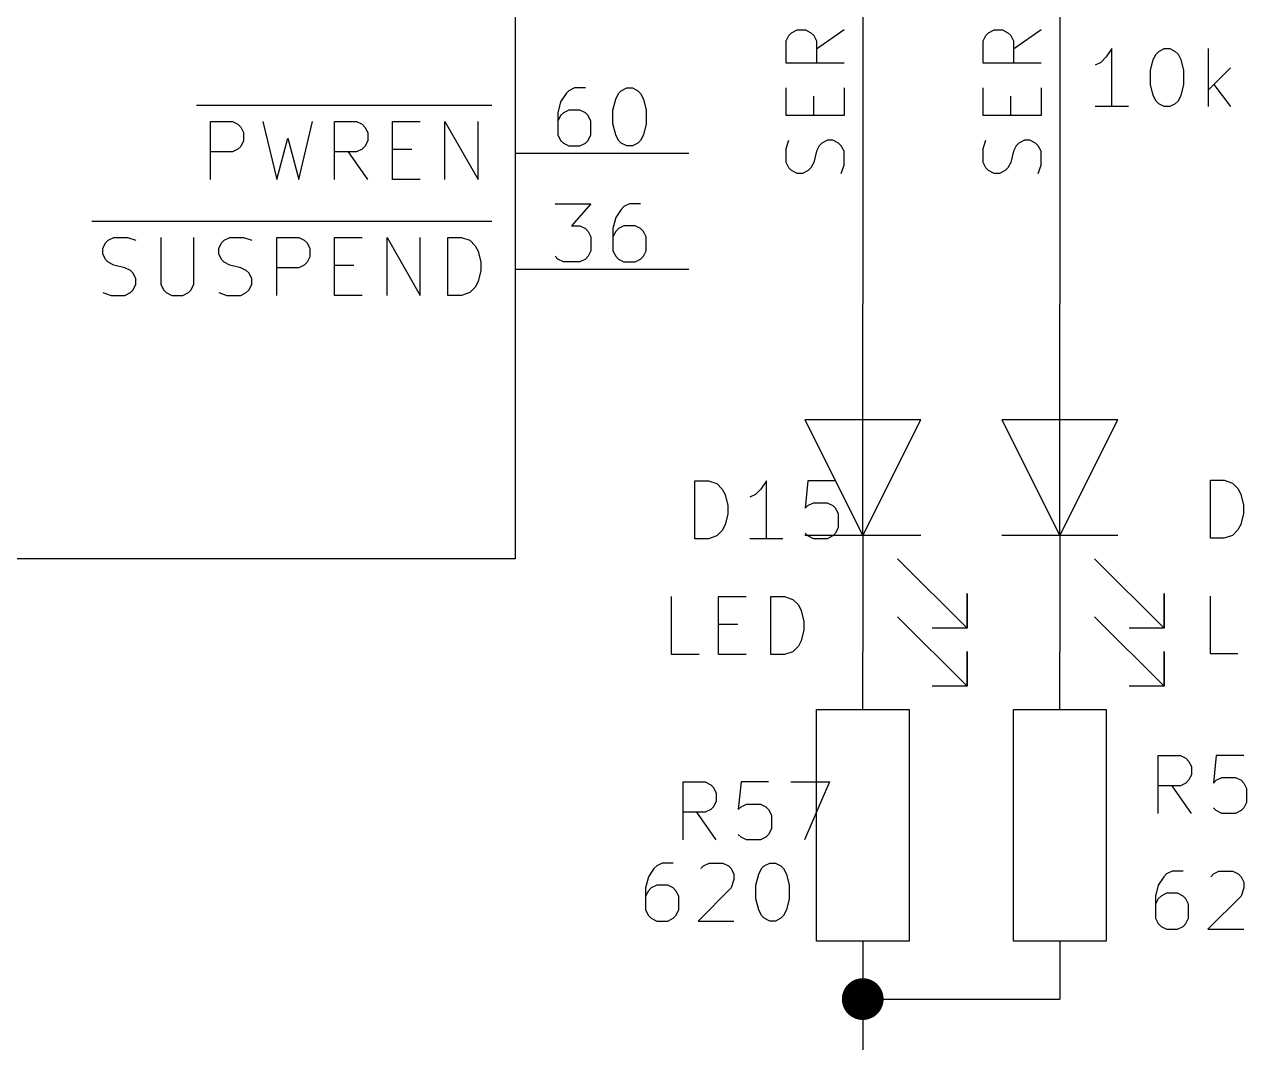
# Model space of a CAD drawing. Extents: x 0.4 to 16.1, y -11.3 to -0.4.
# Drawn here: x 11.787 to 12.841, y -5.858 to -4.979 of the extents above; entities that cross this region are included whole.
import ezdxf

# ---------------------------------------------------------------- set-up
doc = ezdxf.new("R2010")
doc.units = 0
doc.header["$MEASUREMENT"] = 0
for name, color, linetype in [('BLACK', 7, 'CONTINUOUS'), ('CYAN2', 4, 'CONTINUOUS'), ('GREEN2', 3, 'CONTINUOUS'), ('LYELLOW', 51, 'CONTINUOUS'), ('RED2', 1, 'CONTINUOUS')]:
    doc.layers.add(name, color=color, linetype=linetype)

msp = doc.modelspace()

# ---------------------------------------------------------------- linework, layer by layer
at = {"layer": 'BLACK', "linetype": 'CONTINUOUS'}
for p, q in [((12.4462, -4.9883), (12.4486, -4.98592)), ((12.4486, -4.98592), (12.4534, -4.98354)), ((12.4534, -4.98354), (12.4605, -4.98354)), ((12.4605, -4.98354), (12.4653, -4.98592)), ((12.4653, -4.98592), (12.4677, -4.9883)), ((12.4939, -4.98354), (12.4701, -5.0002)), ((12.6162, -4.9883), (12.6186, -4.98592)), ((12.6186, -4.98592), (12.6234, -4.98354)), ((12.6234, -4.98354), (12.6305, -4.98354)), ((12.6305, -4.98354), (12.6353, -4.98592)), ((12.6353, -4.98592), (12.6377, -4.9883)), ((12.6639, -4.98354), (12.6401, -5.0002)), ((12.4439, -4.99306), (12.4462, -4.9883)), ((12.4439, -5.01211), (12.4439, -4.99306)), ((12.4677, -4.9883), (12.4701, -4.99306)), ((12.4701, -4.99306), (12.4701, -5.01211)), ((12.6139, -4.99306), (12.6162, -4.9883)), ((12.6139, -5.01211), (12.6139, -4.99306)), ((12.6377, -4.9883), (12.6401, -4.99306)), ((12.6401, -4.99306), (12.6401, -5.01211)), ((12.4939, -5.01211), (12.4439, -5.01211)), ((12.6639, -5.01211), (12.6139, -5.01211)), ((12.4439, -5.05735), (12.4439, -5.03354)), ((12.4677, -5.05735), (12.4677, -5.04068)), ((12.4939, -5.03354), (12.4939, -5.05735)), ((12.6139, -5.05735), (12.6139, -5.03354)), ((12.6377, -5.05735), (12.6377, -5.04068)), ((12.6639, -5.03354), (12.6639, -5.05735)), ((12.4939, -5.05735), (12.4439, -5.05735)), ((12.6639, -5.05735), (12.6139, -5.05735)), ((12.4439, -5.08592), (12.4462, -5.07878)), ((12.4748, -5.08116), (12.4724, -5.08354)), ((12.4796, -5.07878), (12.4748, -5.08116)), ((12.4843, -5.07878), (12.4796, -5.07878)), ((12.4891, -5.08116), (12.4843, -5.07878)), ((12.4915, -5.08354), (12.4891, -5.08116)), ((12.6139, -5.08592), (12.6162, -5.07878)), ((12.6448, -5.08116), (12.6424, -5.08354)), ((12.6496, -5.07878), (12.6448, -5.08116)), ((12.6543, -5.07878), (12.6496, -5.07878)), ((12.6591, -5.08116), (12.6543, -5.07878)), ((12.6615, -5.08354), (12.6591, -5.08116)), ((12.4439, -5.09782), (12.4439, -5.08592)), ((12.4701, -5.0883), (12.4677, -5.09782)), ((12.4724, -5.08354), (12.4701, -5.0883)), ((12.4939, -5.0883), (12.4915, -5.08354)), ((12.4939, -5.1002), (12.4939, -5.0883)), ((12.6139, -5.09782), (12.6139, -5.08592)), ((12.6401, -5.0883), (12.6377, -5.09782)), ((12.6424, -5.08354), (12.6401, -5.0883)), ((12.6639, -5.0883), (12.6615, -5.08354)), ((12.6639, -5.1002), (12.6639, -5.0883)), ((12.4462, -5.10259), (12.4439, -5.09782)), ((12.4486, -5.10497), (12.4462, -5.10259)), ((12.4653, -5.10259), (12.4629, -5.10497)), ((12.4677, -5.09782), (12.4653, -5.10259)), ((12.4915, -5.10735), (12.4939, -5.1002)), ((12.6162, -5.10259), (12.6139, -5.09782)), ((12.6186, -5.10497), (12.6162, -5.10259)), ((12.6353, -5.10259), (12.6329, -5.10497)), ((12.6377, -5.09782), (12.6353, -5.10259)), ((12.6615, -5.10735), (12.6639, -5.1002)), ((12.4534, -5.10735), (12.4486, -5.10497)), ((12.4581, -5.10735), (12.4534, -5.10735)), ((12.4629, -5.10497), (12.4581, -5.10735)), ((12.6234, -5.10735), (12.6186, -5.10497)), ((12.6281, -5.10735), (12.6234, -5.10735)), ((12.6329, -5.10497), (12.6281, -5.10735))]:
    msp.add_line(p, q, dxfattribs=at)
at = {"layer": 'CYAN2', "linetype": 'CONTINUOUS'}
for p, q in [((12.7202, -5.00678), (12.7154, -5.01154)), ((12.725, -4.99963), (12.7202, -5.00678)), ((12.725, -5.04963), (12.725, -4.99963)), ((12.7607, -5.00916), (12.7631, -5.00439)), ((12.7631, -5.00439), (12.7654, -5.00202)), ((12.7654, -5.00202), (12.7702, -4.99963)), ((12.7702, -4.99963), (12.775, -4.99963)), ((12.775, -4.99963), (12.7797, -5.00202)), ((12.7797, -5.00202), (12.7821, -5.00439)), ((12.7821, -5.00439), (12.7845, -5.00916)), ((12.8083, -5.04963), (12.8083, -4.99963)), ((12.7154, -5.01154), (12.7107, -5.01392)), ((12.7583, -5.01868), (12.7607, -5.00916)), ((12.7583, -5.03059), (12.7583, -5.01868)), ((12.7845, -5.00916), (12.7869, -5.01868)), ((12.7869, -5.01868), (12.7869, -5.03059)), ((12.8273, -5.0163), (12.8083, -5.03535)), ((12.7607, -5.04011), (12.7583, -5.03059)), ((12.7631, -5.04487), (12.7607, -5.04011)), ((12.7845, -5.04011), (12.7821, -5.04487)), ((12.7869, -5.03059), (12.7845, -5.04011)), ((12.8131, -5.03059), (12.8273, -5.04963)), ((11.9352, -5.0485), (11.9852, -5.0485)), ((11.9852, -5.0485), (12.0424, -5.0485)), ((12.0424, -5.0485), (12.0924, -5.0485)), ((12.0924, -5.0485), (12.1376, -5.0485)), ((12.1376, -5.0485), (12.19, -5.0485)), ((12.7393, -5.04963), (12.7107, -5.04963)), ((12.7654, -5.04725), (12.7631, -5.04487)), ((12.7702, -5.04963), (12.7654, -5.04725)), ((12.775, -5.04963), (12.7702, -5.04963)), ((12.7797, -5.04725), (12.775, -5.04963)), ((12.7821, -5.04487), (12.7797, -5.04725)), ((11.9471, -5.11262), (11.9471, -5.06262)), ((11.9471, -5.06262), (11.9662, -5.06262)), ((11.9662, -5.06262), (11.9709, -5.065)), ((11.9709, -5.065), (11.9733, -5.06738)), ((11.9733, -5.06738), (11.9757, -5.07214)), ((11.9757, -5.07214), (11.9757, -5.07928)), ((11.9924, -5.06262), (12.0043, -5.11262)), ((12.0233, -5.11262), (12.0352, -5.06262)), ((12.0543, -5.11262), (12.0543, -5.06262)), ((12.0543, -5.06262), (12.0733, -5.06262)), ((12.0733, -5.06262), (12.0781, -5.065)), ((12.0781, -5.065), (12.0805, -5.06738)), ((12.0805, -5.06738), (12.0829, -5.07214)), ((12.0829, -5.07214), (12.0829, -5.07928)), ((12.1043, -5.11262), (12.1043, -5.06262)), ((12.1043, -5.06262), (12.1281, -5.06262)), ((12.1495, -5.11262), (12.1495, -5.06262)), ((12.1495, -5.06262), (12.1781, -5.11262)), ((12.1781, -5.11262), (12.1781, -5.06262)), ((11.9757, -5.07928), (11.9733, -5.08405)), ((12.0043, -5.11262), (12.0138, -5.0769)), ((12.0138, -5.0769), (12.0233, -5.11262)), ((12.0829, -5.07928), (12.0805, -5.08405)), ((11.9662, -5.08881), (11.9471, -5.08881)), ((11.9709, -5.08643), (11.9662, -5.08881)), ((11.9733, -5.08405), (11.9709, -5.08643)), ((12.0733, -5.08881), (12.0543, -5.08881)), ((12.0829, -5.11262), (12.0662, -5.08881)), ((12.0781, -5.08643), (12.0733, -5.08881)), ((12.0805, -5.08405), (12.0781, -5.08643)), ((12.1043, -5.08643), (12.1209, -5.08643)), ((12.1281, -5.11262), (12.1043, -5.11262)), ((11.8448, -5.1485), (11.8924, -5.1485)), ((11.8924, -5.1485), (11.9448, -5.1485)), ((11.9448, -5.1485), (11.9924, -5.1485)), ((11.9924, -5.1485), (12.0424, -5.1485)), ((12.0424, -5.1485), (12.0876, -5.1485)), ((12.0876, -5.1485), (12.14, -5.1485)), ((12.14, -5.1485), (12.19, -5.1485)), ((11.8567, -5.16738), (11.859, -5.165)), ((11.859, -5.165), (11.8638, -5.16262)), ((11.8638, -5.16262), (11.8757, -5.16262)), ((11.8757, -5.16262), (11.8829, -5.165)), ((11.9043, -5.16262), (11.9043, -5.20309)), ((11.9329, -5.20309), (11.9329, -5.16262)), ((11.9567, -5.16738), (11.959, -5.165)), ((11.959, -5.165), (11.9638, -5.16262)), ((11.9638, -5.16262), (11.9757, -5.16262)), ((11.9757, -5.16262), (11.9829, -5.165)), ((12.0043, -5.21262), (12.0043, -5.16262)), ((12.0043, -5.16262), (12.0233, -5.16262)), ((12.0233, -5.16262), (12.0281, -5.165)), ((12.0281, -5.165), (12.0305, -5.16738)), ((12.0543, -5.21262), (12.0543, -5.16262)), ((12.0543, -5.16262), (12.0781, -5.16262)), ((12.0995, -5.21262), (12.0995, -5.16262)), ((12.0995, -5.16262), (12.1281, -5.21262)), ((12.1281, -5.21262), (12.1281, -5.16262)), ((12.1519, -5.21262), (12.1519, -5.16262)), ((12.1519, -5.16262), (12.1638, -5.16262)), ((12.1638, -5.16262), (12.1709, -5.165)), ((12.1709, -5.165), (12.1757, -5.16976)), ((11.8543, -5.17214), (11.8567, -5.16738)), ((11.8543, -5.1769), (11.8543, -5.17214)), ((11.8567, -5.18167), (11.8543, -5.1769)), ((11.9543, -5.17214), (11.9567, -5.16738)), ((11.9543, -5.1769), (11.9543, -5.17214)), ((11.9567, -5.18167), (11.9543, -5.1769)), ((12.0305, -5.16738), (12.0329, -5.17214)), ((12.0329, -5.17214), (12.0329, -5.17928)), ((12.1757, -5.16976), (12.1781, -5.17452)), ((12.1781, -5.17452), (12.1805, -5.18405)), ((11.859, -5.18405), (11.8567, -5.18167)), ((11.8638, -5.18643), (11.859, -5.18405)), ((11.8733, -5.18881), (11.8638, -5.18643)), ((11.959, -5.18405), (11.9567, -5.18167)), ((11.9638, -5.18643), (11.959, -5.18405)), ((11.9733, -5.18881), (11.9638, -5.18643)), ((12.0281, -5.18643), (12.0233, -5.18881)), ((12.0305, -5.18405), (12.0281, -5.18643)), ((12.0329, -5.17928), (12.0305, -5.18405)), ((12.0543, -5.18643), (12.0709, -5.18643)), ((12.1805, -5.18405), (12.1805, -5.19119)), ((11.8781, -5.19119), (11.8733, -5.18881)), ((11.8805, -5.19357), (11.8781, -5.19119)), ((11.8829, -5.19833), (11.8805, -5.19357)), ((11.8829, -5.20309), (11.8829, -5.19833)), ((11.9781, -5.19119), (11.9733, -5.18881)), ((11.9805, -5.19357), (11.9781, -5.19119)), ((11.9829, -5.19833), (11.9805, -5.19357)), ((11.9829, -5.20309), (11.9829, -5.19833)), ((12.0233, -5.18881), (12.0043, -5.18881)), ((12.1805, -5.19119), (12.1781, -5.20071)), ((11.8781, -5.21024), (11.8805, -5.20785)), ((11.8805, -5.20785), (11.8829, -5.20309)), ((11.9043, -5.20309), (11.9067, -5.20785)), ((11.9067, -5.20785), (11.909, -5.21024)), ((11.9281, -5.21024), (11.9305, -5.20785)), ((11.9305, -5.20785), (11.9329, -5.20309)), ((11.9781, -5.21024), (11.9805, -5.20785)), ((11.9805, -5.20785), (11.9829, -5.20309)), ((12.1757, -5.20547), (12.1709, -5.21024)), ((12.1781, -5.20071), (12.1757, -5.20547)), ((11.8543, -5.21024), (11.8614, -5.21262)), ((11.8614, -5.21262), (11.8733, -5.21262)), ((11.8733, -5.21262), (11.8781, -5.21024)), ((11.909, -5.21024), (11.9138, -5.21262)), ((11.9138, -5.21262), (11.9233, -5.21262)), ((11.9233, -5.21262), (11.9281, -5.21024)), ((11.9543, -5.21024), (11.9614, -5.21262)), ((11.9614, -5.21262), (11.9733, -5.21262)), ((11.9733, -5.21262), (11.9781, -5.21024)), ((12.0781, -5.21262), (12.0543, -5.21262)), ((12.1638, -5.21262), (12.1519, -5.21262)), ((12.1709, -5.21024), (12.1638, -5.21262)), ((12.365, -5.42262), (12.365, -5.37262)), ((12.365, -5.37262), (12.3769, -5.37262)), ((12.3769, -5.37262), (12.3841, -5.375)), ((12.3841, -5.375), (12.3888, -5.37976)), ((12.4269, -5.37262), (12.4222, -5.37976)), ((12.4269, -5.42262), (12.4269, -5.37262)), ((12.4626, -5.37262), (12.4603, -5.39643)), ((12.4865, -5.37262), (12.4626, -5.37262)), ((12.81, -5.42226), (12.81, -5.37226)), ((12.81, -5.37226), (12.8219, -5.37226)), ((12.8219, -5.37226), (12.8291, -5.37464)), ((12.8291, -5.37464), (12.8338, -5.3794)), ((12.3888, -5.37976), (12.3912, -5.38452)), ((12.3912, -5.38452), (12.3936, -5.39405)), ((12.4174, -5.38452), (12.4126, -5.3869)), ((12.4222, -5.37976), (12.4174, -5.38452)), ((12.8338, -5.3794), (12.8362, -5.38416)), ((12.8362, -5.38416), (12.8386, -5.39369)), ((12.3936, -5.39405), (12.3936, -5.40119)), ((12.4603, -5.39643), (12.4626, -5.39405)), ((12.4626, -5.39405), (12.4674, -5.39167)), ((12.4674, -5.39167), (12.4793, -5.39167)), ((12.4793, -5.39167), (12.4841, -5.39405)), ((12.4841, -5.39405), (12.4865, -5.39643)), ((12.4865, -5.39643), (12.4888, -5.40119)), ((12.8386, -5.39369), (12.8386, -5.40083)), ((12.3936, -5.40119), (12.3912, -5.41071)), ((12.4888, -5.40119), (12.4888, -5.41309)), ((12.8386, -5.40083), (12.8362, -5.41035)), ((12.3841, -5.42024), (12.3769, -5.42262)), ((12.3888, -5.41547), (12.3841, -5.42024)), ((12.3912, -5.41071), (12.3888, -5.41547)), ((12.4626, -5.42024), (12.4603, -5.41785)), ((12.4674, -5.42262), (12.4626, -5.42024)), ((12.4841, -5.42024), (12.4793, -5.42262)), ((12.4865, -5.41785), (12.4841, -5.42024)), ((12.4888, -5.41309), (12.4865, -5.41785)), ((12.8291, -5.41987), (12.8219, -5.42226)), ((12.8338, -5.41511), (12.8291, -5.41987)), ((12.8362, -5.41035), (12.8338, -5.41511)), ((12.3769, -5.42262), (12.365, -5.42262)), ((12.4412, -5.42262), (12.4126, -5.42262)), ((12.4793, -5.42262), (12.4674, -5.42262)), ((12.8219, -5.42226), (12.81, -5.42226)), ((12.345, -5.52262), (12.345, -5.47262)), ((12.3855, -5.52262), (12.3855, -5.47262)), ((12.3855, -5.47262), (12.4093, -5.47262)), ((12.4307, -5.52262), (12.4307, -5.47262)), ((12.4307, -5.47262), (12.4426, -5.47262)), ((12.4426, -5.47262), (12.4498, -5.475)), ((12.81, -5.52213), (12.81, -5.47213)), ((12.4498, -5.475), (12.4546, -5.47976)), ((12.4546, -5.47976), (12.4569, -5.48452)), ((12.4569, -5.48452), (12.4593, -5.49405)), ((12.4593, -5.49405), (12.4593, -5.50119)), ((12.3855, -5.49643), (12.4022, -5.49643)), ((12.4593, -5.50119), (12.4569, -5.51071)), ((12.4569, -5.51071), (12.4546, -5.51547)), ((12.3688, -5.52262), (12.345, -5.52262)), ((12.4093, -5.52262), (12.3855, -5.52262)), ((12.4426, -5.52262), (12.4307, -5.52262)), ((12.4498, -5.52024), (12.4426, -5.52262)), ((12.4546, -5.51547), (12.4498, -5.52024)), ((12.8338, -5.52213), (12.81, -5.52213)), ((12.765, -5.65976), (12.765, -5.60976)), ((12.765, -5.60976), (12.7841, -5.60976)), ((12.7841, -5.60976), (12.7888, -5.61214)), ((12.815, -5.60976), (12.8126, -5.63356)), ((12.8388, -5.60976), (12.815, -5.60976)), ((12.7888, -5.61214), (12.7912, -5.61452)), ((12.7912, -5.61452), (12.7936, -5.61928)), ((12.7936, -5.61928), (12.7936, -5.62642)), ((12.7912, -5.63119), (12.7888, -5.63356)), ((12.7936, -5.62642), (12.7912, -5.63119)), ((12.8126, -5.63356), (12.815, -5.63119)), ((12.815, -5.63119), (12.8198, -5.6288)), ((12.8198, -5.6288), (12.8317, -5.6288)), ((12.8317, -5.6288), (12.8365, -5.63119)), ((12.8365, -5.63119), (12.8388, -5.63356)), ((12.355, -5.68262), (12.355, -5.63262)), ((12.355, -5.63262), (12.3741, -5.63262)), ((12.3741, -5.63262), (12.3788, -5.635)), ((12.3788, -5.635), (12.3812, -5.63738)), ((12.3812, -5.63738), (12.3836, -5.64214)), ((12.405, -5.63262), (12.4026, -5.65643)), ((12.4288, -5.63262), (12.405, -5.63262)), ((12.4479, -5.63262), (12.4812, -5.63262)), ((12.4812, -5.63262), (12.4598, -5.68262)), ((12.7841, -5.63594), (12.765, -5.63594)), ((12.7936, -5.65976), (12.7769, -5.63594)), ((12.7888, -5.63356), (12.7841, -5.63594)), ((12.8388, -5.63356), (12.8412, -5.63833)), ((12.8412, -5.63833), (12.8412, -5.65023)), ((12.3836, -5.64928), (12.3812, -5.65405)), ((12.3836, -5.64214), (12.3836, -5.64928)), ((12.405, -5.65405), (12.4098, -5.65167)), ((12.4098, -5.65167), (12.4217, -5.65167)), ((12.4217, -5.65167), (12.4265, -5.65405)), ((12.8412, -5.65023), (12.8388, -5.65499)), ((12.3741, -5.65881), (12.355, -5.65881)), ((12.3836, -5.68262), (12.3669, -5.65881)), ((12.3788, -5.65643), (12.3741, -5.65881)), ((12.3812, -5.65405), (12.3788, -5.65643)), ((12.4026, -5.65643), (12.405, -5.65405)), ((12.4265, -5.65405), (12.4288, -5.65643)), ((12.4288, -5.65643), (12.4312, -5.66119)), ((12.4312, -5.66119), (12.4312, -5.67309)), ((12.815, -5.65737), (12.8126, -5.65499)), ((12.8198, -5.65976), (12.815, -5.65737)), ((12.8317, -5.65976), (12.8198, -5.65976)), ((12.8365, -5.65737), (12.8317, -5.65976)), ((12.8388, -5.65499), (12.8365, -5.65737)), ((12.4312, -5.67309), (12.4288, -5.67785)), ((12.405, -5.68024), (12.4026, -5.67785)), ((12.4098, -5.68262), (12.405, -5.68024)), ((12.4217, -5.68262), (12.4098, -5.68262)), ((12.4265, -5.68024), (12.4217, -5.68262)), ((12.4288, -5.67785), (12.4265, -5.68024)), ((12.3322, -5.705), (12.3298, -5.70738)), ((12.3369, -5.70262), (12.3322, -5.705)), ((12.3465, -5.70262), (12.3369, -5.70262)), ((12.3703, -5.70738), (12.3726, -5.705)), ((12.3726, -5.705), (12.3774, -5.70262)), ((12.3774, -5.70262), (12.3893, -5.70262)), ((12.3893, -5.70262), (12.3941, -5.705)), ((12.3941, -5.705), (12.3965, -5.70738)), ((12.4226, -5.70738), (12.425, -5.705)), ((12.425, -5.705), (12.4298, -5.70262)), ((12.4298, -5.70262), (12.4346, -5.70262)), ((12.4346, -5.70262), (12.4393, -5.705)), ((12.4393, -5.705), (12.4417, -5.70738)), ((12.325, -5.71452), (12.3226, -5.72405)), ((12.3298, -5.70738), (12.325, -5.71452)), ((12.3965, -5.70738), (12.3988, -5.71214)), ((12.3988, -5.71214), (12.3988, -5.7169)), ((12.4179, -5.72167), (12.4203, -5.71214)), ((12.4203, -5.71214), (12.4226, -5.70738)), ((12.4417, -5.70738), (12.4441, -5.71214)), ((12.4441, -5.71214), (12.4465, -5.72167)), ((12.7698, -5.71439), (12.765, -5.72154)), ((12.7722, -5.71202), (12.7698, -5.71439)), ((12.7769, -5.70963), (12.7722, -5.71202)), ((12.7865, -5.70963), (12.7769, -5.70963)), ((12.8103, -5.71439), (12.8126, -5.71202)), ((12.8126, -5.71202), (12.8174, -5.70963)), ((12.8174, -5.70963), (12.8293, -5.70963)), ((12.8293, -5.70963), (12.8341, -5.71202)), ((12.8341, -5.71202), (12.8365, -5.71439)), ((12.8365, -5.71439), (12.8388, -5.71916)), ((12.3226, -5.72405), (12.3226, -5.74309)), ((12.3274, -5.72405), (12.325, -5.72643)), ((12.3322, -5.72167), (12.3274, -5.72405)), ((12.3417, -5.72167), (12.3322, -5.72167)), ((12.3465, -5.72405), (12.3417, -5.72167)), ((12.3488, -5.72643), (12.3465, -5.72405)), ((12.3965, -5.72405), (12.3679, -5.75262)), ((12.3988, -5.7169), (12.3965, -5.72405)), ((12.4179, -5.73357), (12.4179, -5.72167)), ((12.4465, -5.72167), (12.4465, -5.73357)), ((12.765, -5.72154), (12.7626, -5.73106)), ((12.8388, -5.72392), (12.8365, -5.73106)), ((12.8388, -5.71916), (12.8388, -5.72392)), ((12.325, -5.72643), (12.3226, -5.73119)), ((12.3512, -5.73119), (12.3488, -5.72643)), ((12.3512, -5.74309), (12.3512, -5.73119)), ((12.4203, -5.74309), (12.4179, -5.73357)), ((12.4465, -5.73357), (12.4441, -5.74309)), ((12.7626, -5.73106), (12.7626, -5.75011)), ((12.765, -5.73344), (12.7626, -5.7382)), ((12.7674, -5.73106), (12.765, -5.73344)), ((12.7722, -5.72868), (12.7674, -5.73106)), ((12.7817, -5.72868), (12.7722, -5.72868)), ((12.7865, -5.73106), (12.7817, -5.72868)), ((12.7888, -5.73344), (12.7865, -5.73106)), ((12.7912, -5.7382), (12.7888, -5.73344)), ((12.8365, -5.73106), (12.8079, -5.75963)), ((12.3226, -5.74309), (12.325, -5.74785)), ((12.3488, -5.74785), (12.3512, -5.74309)), ((12.4226, -5.74785), (12.4203, -5.74309)), ((12.4441, -5.74309), (12.4417, -5.74785)), ((12.7912, -5.75011), (12.7912, -5.7382)), ((12.325, -5.74785), (12.3274, -5.75024)), ((12.3274, -5.75024), (12.3322, -5.75262)), ((12.3322, -5.75262), (12.3417, -5.75262)), ((12.3417, -5.75262), (12.3465, -5.75024)), ((12.3465, -5.75024), (12.3488, -5.74785)), ((12.3679, -5.75262), (12.3988, -5.75262)), ((12.425, -5.75024), (12.4226, -5.74785)), ((12.4298, -5.75262), (12.425, -5.75024)), ((12.4346, -5.75262), (12.4298, -5.75262)), ((12.4393, -5.75024), (12.4346, -5.75262)), ((12.4417, -5.74785), (12.4393, -5.75024)), ((12.7626, -5.75011), (12.765, -5.75487)), ((12.765, -5.75487), (12.7674, -5.75725)), ((12.7674, -5.75725), (12.7722, -5.75963)), ((12.7817, -5.75963), (12.7865, -5.75725)), ((12.7865, -5.75725), (12.7888, -5.75487)), ((12.7888, -5.75487), (12.7912, -5.75011)), ((12.7722, -5.75963), (12.7817, -5.75963)), ((12.8079, -5.75963), (12.8388, -5.75963))]:
    msp.add_line(p, q, dxfattribs=at)
at = {"layer": 'GREEN2', "linetype": 'CONTINUOUS'}
for p, q in [((12.68, -4.49), (12.68, -5.22)), ((12.51, -4.59), (12.51, -5.22)), ((12.51, -5.82), (12.68, -5.82)), ((12.51, -5.82), (12.51, -5.85))]:
    msp.add_line(p, q, dxfattribs=at)
at = {"layer": 'GREEN2', "const_width": 0.018}
msp.add_lwpolyline([(12.501, -5.82, 1), (12.519, -5.82, 1)], format="xyb", close=True, dxfattribs=at)
at = {"layer": 'LYELLOW', "linetype": 'CONTINUOUS'}
for p, q in [((12.21, -1.34), (12.21, -5.44)), ((12.21, -5.44), (10.11, -5.44))]:
    msp.add_line(p, q, dxfattribs=at)
at = {"layer": 'RED2', "linetype": 'CONTINUOUS'}
for p, q in [((12.21, -1.34), (12.21, -5.44)), ((12.21, -1.34), (12.21, -5.44)), ((12.254, -5.03838), (12.2493, -5.04552)), ((12.2564, -5.036), (12.254, -5.03838)), ((12.2612, -5.03362), (12.2564, -5.036)), ((12.2707, -5.03362), (12.2612, -5.03362)), ((12.2969, -5.04314), (12.2993, -5.03838)), ((12.2993, -5.03838), (12.3017, -5.036)), ((12.3017, -5.036), (12.3064, -5.03362)), ((12.3064, -5.03362), (12.3112, -5.03362)), ((12.3112, -5.03362), (12.3159, -5.036)), ((12.3159, -5.036), (12.3183, -5.03838)), ((12.3183, -5.03838), (12.3207, -5.04314)), ((12.2493, -5.04552), (12.2469, -5.05505)), ((12.2945, -5.05267), (12.2969, -5.04314)), ((12.3207, -5.04314), (12.3231, -5.05267)), ((12.2469, -5.05505), (12.2469, -5.07409)), ((12.2493, -5.05743), (12.2469, -5.06219)), ((12.2517, -5.05505), (12.2493, -5.05743)), ((12.2564, -5.05267), (12.2517, -5.05505)), ((12.2659, -5.05267), (12.2564, -5.05267)), ((12.2707, -5.05505), (12.2659, -5.05267)), ((12.2731, -5.05743), (12.2707, -5.05505)), ((12.2755, -5.06219), (12.2731, -5.05743)), ((12.2945, -5.06457), (12.2945, -5.05267)), ((12.3231, -5.05267), (12.3231, -5.06457)), ((12.2755, -5.07409), (12.2755, -5.06219)), ((12.2969, -5.07409), (12.2945, -5.06457)), ((12.3231, -5.06457), (12.3207, -5.07409)), ((12.2469, -5.07409), (12.2493, -5.07885)), ((12.2493, -5.07885), (12.2517, -5.08124)), ((12.2517, -5.08124), (12.2564, -5.08362)), ((12.2659, -5.08362), (12.2707, -5.08124)), ((12.2707, -5.08124), (12.2731, -5.07885)), ((12.2731, -5.07885), (12.2755, -5.07409)), ((12.2993, -5.07885), (12.2969, -5.07409)), ((12.3017, -5.08124), (12.2993, -5.07885)), ((12.3064, -5.08362), (12.3017, -5.08124)), ((12.3159, -5.08124), (12.3112, -5.08362)), ((12.3183, -5.07885), (12.3159, -5.08124)), ((12.3207, -5.07409), (12.3183, -5.07885)), ((12.21, -5.09), (12.36, -5.09)), ((12.2564, -5.08362), (12.2659, -5.08362)), ((12.3112, -5.08362), (12.3064, -5.08362)), ((12.2445, -5.13362), (12.2755, -5.13362)), ((12.2755, -5.13362), (12.2588, -5.15267)), ((12.3088, -5.13362), (12.304, -5.136)), ((12.3183, -5.13362), (12.3088, -5.13362)), ((12.2969, -5.14552), (12.2945, -5.15505)), ((12.3017, -5.13838), (12.2969, -5.14552)), ((12.304, -5.136), (12.3017, -5.13838)), ((12.2588, -5.15267), (12.2659, -5.15267)), ((12.2659, -5.15267), (12.2707, -5.15505)), ((12.2707, -5.15505), (12.2731, -5.15743)), ((12.2945, -5.15505), (12.2945, -5.17409)), ((12.2993, -5.15505), (12.2969, -5.15743)), ((12.304, -5.15267), (12.2993, -5.15505)), ((12.3136, -5.15267), (12.304, -5.15267)), ((12.3183, -5.15505), (12.3136, -5.15267)), ((12.3207, -5.15743), (12.3183, -5.15505)), ((12.2731, -5.15743), (12.2755, -5.16219)), ((12.2755, -5.16219), (12.2755, -5.17409)), ((12.2969, -5.15743), (12.2945, -5.16219)), ((12.3231, -5.16219), (12.3207, -5.15743)), ((12.3231, -5.17409), (12.3231, -5.16219)), ((12.2755, -5.17409), (12.2731, -5.17885)), ((12.2945, -5.17409), (12.2969, -5.17885)), ((12.3207, -5.17885), (12.3231, -5.17409)), ((12.2469, -5.18124), (12.2445, -5.17885)), ((12.2517, -5.18362), (12.2469, -5.18124)), ((12.2659, -5.18362), (12.2517, -5.18362)), ((12.2707, -5.18124), (12.2659, -5.18362)), ((12.2731, -5.17885), (12.2707, -5.18124)), ((12.2969, -5.17885), (12.2993, -5.18124)), ((12.2993, -5.18124), (12.304, -5.18362)), ((12.304, -5.18362), (12.3136, -5.18362)), ((12.3136, -5.18362), (12.3183, -5.18124)), ((12.3183, -5.18124), (12.3207, -5.17885)), ((12.21, -5.19), (12.36, -5.19)), ((12.51, -5.32), (12.51, -5.22)), ((12.68, -5.32), (12.68, -5.22)), ((12.56, -5.32), (12.46, -5.32)), ((12.46, -5.32), (12.51, -5.42)), ((12.51, -5.42), (12.51, -5.32)), ((12.51, -5.42), (12.56, -5.32)), ((12.73, -5.32), (12.63, -5.32)), ((12.63, -5.32), (12.68, -5.42)), ((12.68, -5.42), (12.68, -5.32)), ((12.68, -5.42), (12.73, -5.32)), ((12.56, -5.42), (12.46, -5.42)), ((12.51, -5.42), (12.51, -5.52)), ((12.73, -5.42), (12.63, -5.42)), ((12.68, -5.42), (12.68, -5.52)), ((12.21, -5.44), (10.11, -5.44)), ((12.21, -5.44), (10.11, -5.44)), ((12.54, -5.44), (12.6, -5.5)), ((12.71, -5.44), (12.77, -5.5)), ((12.6, -5.5), (12.6, -5.47)), ((12.6, -5.47), (12.6, -5.5)), ((12.77, -5.5), (12.77, -5.47)), ((12.77, -5.47), (12.77, -5.5)), ((12.54, -5.49), (12.6, -5.55)), ((12.71, -5.49), (12.77, -5.55)), ((12.6, -5.5), (12.57, -5.5)), ((12.77, -5.5), (12.74, -5.5)), ((12.51, -5.57), (12.51, -5.52)), ((12.6, -5.55), (12.6, -5.52)), ((12.6, -5.52), (12.6, -5.55)), ((12.68, -5.57), (12.68, -5.52)), ((12.77, -5.55), (12.77, -5.52)), ((12.77, -5.52), (12.77, -5.55)), ((12.6, -5.55), (12.57, -5.55)), ((12.77, -5.55), (12.74, -5.55)), ((12.47, -5.77), (12.47, -5.57)), ((12.47, -5.57), (12.55, -5.57)), ((12.55, -5.57), (12.55, -5.77)), ((12.64, -5.77), (12.64, -5.57)), ((12.64, -5.57), (12.72, -5.57)), ((12.72, -5.57), (12.72, -5.77)), ((12.55, -5.77), (12.47, -5.77)), ((12.51, -5.77), (12.51, -5.82)), ((12.72, -5.77), (12.64, -5.77)), ((12.68, -5.77), (12.68, -5.82)), ((12.51, -5.85), (12.51, -5.9))]:
    msp.add_line(p, q, dxfattribs=at)

doc.saveas('drawing.dxf')
